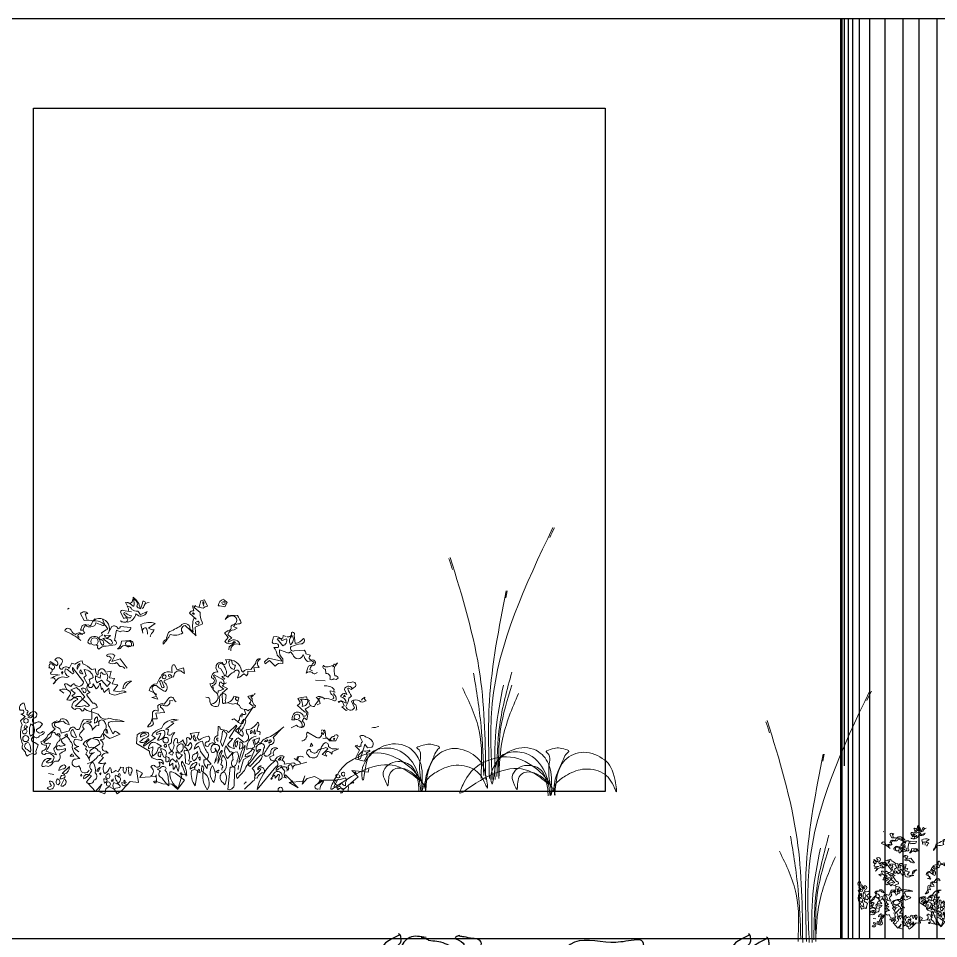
# Model space of a CAD drawing. Extents: x 152 to 700, y -120 to 84.
# Drawn here: x 177.495 to 178.441, y 70.734 to 71.679 of the extents above; entities that cross this region are included whole.
import ezdxf

# ---------------------------------------------------------------- set-up
doc = ezdxf.new("R2010")
doc.units = 0
doc.header["$LTSCALE"] = 0.03
doc.layers.get('0').update_dxf_attribs({"linetype": 'CONTINUOUS'})
doc.layers.add('MUEBLES', color=8, linetype='CONTINUOUS')
doc.layers.add('VEJETACION', color=94, linetype='CONTINUOUS', lineweight=15)

# ---------------------------------------------------------------- blocks, each defined once
blk = doc.blocks.new('A$C54562DA0')
at = {"layer": 'VEJETACION'}
for points, knots in [([(0.1755, 0.0001), (0.1731, 0.0232), (0.1672, 0.0518), (0.1369, 0.0854), (0.0943, 0.0868), (0.0655, 0.0714), (0.0647, 0.0125), (0.0545, 0.0537), (0.0951, 0.0992), (0.1532, 0.0925), (0.18, 0.0553), (0.1782, 0.0236), (0.1772, 0.0045), (0.177, 0.001)], [0, 0, 0, 0, 0.0366558, 0.0875452, 0.1207962, 0.1544105, 0.192278, 0.1943817, 0.2743041, 0.3190782, 0.3536804, 0.4002472, 0.4109487, 0.4109487, 0.4109487, 0.4109487]), ([(0.1786, 0.0107), (0.175, 0.0252), (0.1693, 0.0481), (0.1779, 0.0797), (0.1652, 0.0864), (0.1868, 0.0935), (0.1921, 0.0941), (0.2151, 0.0879), (0.2053, 0.0809), (0.2005, 0.068), (0.1893, 0.0458), (0.1821, 0.022), (0.1845, 0.0058), (0.1841, 0.001)], [0, 0, 0, 0, 0.0472165, 0.0740602, 0.0759007, 0.0848306, 0.1114253, 0.1223864, 0.1267173, 0.140458, 0.1655861, 0.2001398, 0.2145458, 0.2145458, 0.2145458, 0.2145458]), ([(0.1719, 0.0234), (0.1618, 0.0317), (0.1162, 0.0687), (0.0575, 0.045), (-0.0056, -0.0012), (0.0129, 0.0362), (0.0323, 0.0617), (0.0913, 0.0847), (0.1456, 0.0597), (0.1756, 0.0272), (0.1845, 0.0062), (0.1854, 0.001)], [0, 0, 0, 0, 0.0379024, 0.169579, 0.184265, 0.2055761, 0.2441998, 0.3065625, 0.3663082, 0.4155117, 0.431277, 0.431277, 0.431277, 0.431277])]:
    blk.add_open_spline(points, degree=3, knots=knots, dxfattribs=at)
for points in [[(0.1848, 0.0035), (0.2046, 0.0693), (0.2409, 0.0846), (0.2812, 0.0699), (0.3022, 0.0295), (0.3042, 0.0081), (0.3011, 0.0147), (0.2782, 0.0443), (0.2388, 0.0515), (0.2057, 0.0387), (0.1862, 0.0224), (0.1776, 0.0015)], [(0.1776, 0.0199), (0.1321, 0.0464), (0.1143, 0.0336), (0.1107, 0.0122), (0.1066, 0.0209), (0.102, 0.0377), (0.1122, 0.053), (0.1306, 0.0591), (0.1587, 0.0489), (0.1689, 0.026), (0.172, 0)]]:
    blk.add_spline(points, degree=3, dxfattribs=at)
blk = doc.blocks.new('A$C68F454BD')
at = {"layer": 'VEJETACION'}
for points in [[(0.1684, 0), (0.1684, 0.2939), (0.4045, 0.9796)], [(0.4103, 0.9781), (0.392, 0.9414)], [(0.143, 0), (0.1212, 0.4027), (0.005, 0.8635)], [(0, 0.8589), (0.0133, 0.8164)], [(0.1576, 0.0036), (0.1576, 0.3048), (0.2229, 0.7329)], [(0.2218, 0.7056), (0.2268, 0.7331)], [(0.1358, 0.0145), (0.1249, 0.2068), (0.0958, 0.4136)], [(0.1866, 0.0109), (0.1975, 0.2104), (0.2447, 0.4173)], [(0.1793, 0), (0.183, 0.1887), (0.212, 0.3665)], [(0.1939, 0.0109), (0.2011, 0.1959), (0.2447, 0.3665)], [(0.1249, 0.0036), (0.1176, 0.1887), (0.0523, 0.3556)], [(0.1939, 0.0036), (0.2084, 0.156), (0.2701, 0.3338)]]:
    blk.add_spline(points, degree=3, dxfattribs=at)
blk = doc.blocks.new('A$C01140E55')
at = {"layer": 'VEJETACION'}
for points in [[(0.4186, 0.7321), (0.4138, 0.7425), (0.4129, 0.7434, -0.240921), (0.4421, 0.7293), (0.4449, 0.7293, 0.236053), (0.4421, 0.7566, -0.5), (0.4571, 0.7293, 0.236053), (0.4694, 0.7208, 0.211075), (0.443, 0.7641, 0.162277), (0.4421, 0.7547), (0.4402, 0.7547, -0.383194), (0.4317, 0.7415, -0.056625), (0.4195, 0.7444), (0.4176, 0.7444)], [(0.6877, 0.6145), (0.6444, 0.654, 0.636124), (0.6359, 0.6258, -0.212875), (0.587, 0.6192, -0.040161), (0.5597, 0.5816, -0.538727), (0.571, 0.5985, -0.038391), (0.5795, 0.6277, 0.023422), (0.6275, 0.6531, -0.778931), (0.6632, 0.6418), (0.6764, 0.6296, -0.14267), (0.6783, 0.6823), (0.6877, 0.6785), (0.6613, 0.702, -0.349304), (0.6783, 0.7114), (0.6736, 0.7312), (0.715, 0.7218, -0.186783), (0.7319, 0.7293), (0.7197, 0.7538), (0.7056, 0.7509), (0.6999, 0.7274)], [(0.795, 0.7566, 0.315994), (0.7733, 0.7312, -0.114075), (0.7987, 0.7265), (0.8081, 0.7434), (0.7968, 0.7547)], [(0.4251, 0.7095, 0.143021), (0.4195, 0.7293, -0.358047), (0.4374, 0.7171, 0.172546), (0.46, 0.7105, -0.123093), (0.4694, 0.6964), (0.4967, 0.7086, -0.40274), (0.4628, 0.6917, 0.082748), (0.4524, 0.7001, -0.343094), (0.4195, 0.6672)], [(0.4901, 0.7387, 0.651581), (0.4797, 0.7491, -0.045349), (0.4713, 0.719), (0.4694, 0.7208)], [(0.4769, 0.7208), (0.4825, 0.7246, -0.365204), (0.5042, 0.7444)], [(0.6867, 0.6192, -0.04158), (0.6839, 0.6484, 0.012192), (0.7112, 0.6597, 0.248367), (0.7112, 0.6681, -0.13884), (0.7027, 0.7048), (0.6802, 0.7246), (0.6849, 0.7331)], [(0.7169, 0.7378), (0.7169, 0.7472, 0.535172), (0.714, 0.7415), (0.7169, 0.7293)], [(0.7912, 0.7453, -0.449051), (0.7997, 0.7453, -0.780762), (0.7921, 0.7368, -0.5), (0.7884, 0.7444)], [(0.2623, 0.6794), (0.2558, 0.7001, 0.123093), (0.2661, 0.7011, 0.499542), (0.2379, 0.7001), (0.2511, 0.6738, -0.074951), (0.2887, 0.6728, -0.294968), (0.3442, 0.6399, 0.096375), (0.3197, 0.6258), (0.3226, 0.6164, 0.398468), (0.3094, 0.6013, -0.659393), (0.3254, 0.5769, -0.217575), (0.3132, 0.5985, 0.649521), (0.2671, 0.5947, 0.661377), (0.2774, 0.5834)], [(0.2887, 0.6757), (0.2887, 0.6728), (0.2887, 0.6757), (0.2859, 0.6719, -0.162277), (0.3075, 0.6823, -0.516235), (0.3489, 0.6314), (0.3489, 0.6343)], [(0.3941, 0.6738, 0.566177), (0.4016, 0.6691, 0.534058), (0.4214, 0.6766, 0.630219), (0.4063, 0.6823), (0.3931, 0.7067, -0.679398), (0.4035, 0.7124), (0.4355, 0.7077)], [(0.411, 0.7058, 0.926025), (0.4091, 0.6973, 0.286789), (0.4317, 0.6841), (0.4355, 0.6917, -0.120178), (0.4138, 0.703)], [(0.6717, 0.702), (0.6802, 0.6973, 0.276978), (0.6764, 0.7039), (0.6717, 0.702)], [(0.8222, 0.5562, -0.61586), (0.858, 0.5797, 0.591492), (0.8194, 0.5929), (0.8119, 0.5891, -0.334061), (0.827, 0.6051), (0.811, 0.6201, -0.300079), (0.8354, 0.638), (0.8467, 0.6446), (0.8326, 0.6503, -0.24559), (0.8561, 0.6616), (0.8627, 0.6644, 0.064346), (0.8486, 0.6935), (0.8128, 0.6945), (0.8006, 0.6776, -0.216293), (0.8288, 0.6926, -0.89946), (0.8307, 0.6568, 0.265564), (0.8232, 0.6493, -0.5), (0.81, 0.6333, 0.034439), (0.7978, 0.6258), (0.8128, 0.6079), (0.7987, 0.5919, 0.461777), (0.8354, 0.5919), (0.8411, 0.5891), (0.8157, 0.5712), (0.8147, 0.5599)], [(0.2322, 0.6079, -1.044418), (0.2369, 0.6211, -0.323349), (0.2454, 0.6201), (0.2463, 0.623), (0.2539, 0.6249, -0.840088), (0.2736, 0.655, 0.4142), (0.2793, 0.6568, -0.154678), (0.2925, 0.6794), (0.2934, 0.6804)], [(0.3226, 0.6794), (0.331, 0.6597, -0.489075), (0.3245, 0.655), (0.2972, 0.6644, -0.380188), (0.283, 0.6512, -0.181808), (0.2623, 0.6512, 0.224854), (0.2567, 0.6578, 0.162277), (0.2445, 0.654), (0.2379, 0.6361), (0.2463, 0.6361)], [(0.299, 0.5787), (0.3047, 0.575, 0.54657), (0.3094, 0.5627, -0.272095), (0.3367, 0.574), (0.3724, 0.5787, 0.677032), (0.3696, 0.5966), (0.3771, 0.6361), (0.3922, 0.6296, -0.248367), (0.4148, 0.6314, 0.452606), (0.4336, 0.6465), (0.3922, 0.6503, -0.333328), (0.3837, 0.6418, 0.430618), (0.3593, 0.6512), (0.3442, 0.622)], [(0.4797, 0.6249), (0.4722, 0.6587, -0.198578), (0.5277, 0.6625), (0.5023, 0.6437, 0.173447), (0.5239, 0.638, -0.044205), (0.5108, 0.6183), (0.5089, 0.6136), (0.5108, 0.6117)], [(0.4788, 0.6343, -0.388977), (0.492, 0.6456, -0.162277), (0.4985, 0.6211)], [(0.6905, 0.6691, -0.442368), (0.6971, 0.67, -1.516525), (0.6849, 0.6663), (0.6877, 0.6681)], [(0.2388, 0.5957, 0.094757), (0.1758, 0.6333, -0.699951), (0.2012, 0.6361, 0.222214), (0.2181, 0.6192, -0.480621), (0.2435, 0.6201), (0.2445, 0.6211)], [(1.1403, 0.4781), (1.13, 0.4828, -0.157089), (1.1469, 0.511, 0.333328), (1.1215, 0.5138, -0.128128), (1.1045, 0.5411, -0.797302), (1.0641, 0.5411), (1.0547, 0.5515, -0.408356), (1.034, 0.5524), (1.0123, 0.5599, 0.259506), (1.0246, 0.5251), (1.0246, 0.5063, 0.302765), (0.9954, 0.4969), (0.9737, 0.5185), (0.9568, 0.5053), (0.953, 0.5129), (0.969, 0.527), (1.0217, 0.5157, 0.117401), (1.0029, 0.5392, 0.173203), (0.9897, 0.5684), (1.0067, 0.5684, 0.806671), (0.9926, 0.5834, -0.276978), (0.9841, 0.5891), (0.9888, 0.6107, -0.330963), (1.0227, 0.5957), (1.0396, 0.6032, -0.419418), (1.0246, 0.5759), (1.0029, 0.6023), (1.0246, 0.6051), (1.0264, 0.6154), (1.0377, 0.6117)], [(1.0424, 0.6107, 0.600372), (1.0584, 0.6277, -0.753342), (1.0697, 0.6164), (1.0735, 0.5844, 0.194229), (1.1055, 0.6042, -0.678314), (1.0961, 0.5834, 0.051498), (1.0575, 0.5722, 0.881622), (1.0688, 0.5562), (1.1074, 0.559, -0.201935), (1.1149, 0.5439), (1.1318, 0.5392), (1.1309, 0.5364, 0.881622), (1.1422, 0.5204, -1.244614), (1.1347, 0.4997, 0.436066), (1.1215, 0.4865), (1.1158, 0.4686, -0.359619), (1.1394, 0.4715, 0.522507), (1.1591, 0.4724)], [(1.0613, 0.6154, -0.434998), (1.0547, 0.5797, -0.383423), (1.0613, 0.6154)], [(0.3405, 0.6042, 0.021729), (0.3527, 0.6004, -0.356949), (0.3612, 0.5834, -0.482147), (0.348, 0.5863), (0.3245, 0.6042), (0.3376, 0.607), (0.3405, 0.6042)], [(0.412, 0.575, 0.453766), (0.395, 0.5675, -0.265564), (0.3809, 0.5637, 0.264557), (0.3969, 0.5929), (0.428, 0.5966, -0.415939), (0.444, 0.575), (0.4402, 0.575)], [(0.4167, 0.574, 0.366302), (0.4346, 0.575), (0.4374, 0.575), (0.4346, 0.5759, 1.810471), (0.4148, 0.5759, 0.099014), (0.427, 0.575), (0.4289, 0.575)], [(0.4195, 0.4884), (0.3913, 0.5242), (0.3593, 0.5148), (0.3706, 0.5383, 0.323273), (0.3386, 0.5392), (0.3423, 0.5336, -1.034378), (0.3508, 0.5166), (0.348, 0.5091, 0.280991), (0.3781, 0.5101), (0.3913, 0.495, -0.26123), (0.4101, 0.4875)], [(0.1268, 0.4828, 0.326447), (0.1146, 0.4903), (0.1165, 0.4931, -0.099014), (0.1155, 0.4988), (0.1165, 0.5025, -0.522827), (0.1306, 0.5006), (0.1334, 0.4997, -0.276978), (0.1363, 0.4893, -0.123093), (0.1268, 0.4818, -0.350769), (0.1231, 0.4724, 0.4142), (0.1221, 0.4658), (0.1494, 0.463)], [(0.173, 0.3915), (0.156, 0.4037, -0.294098), (0.1955, 0.3981, -0.441696), (0.1927, 0.3793), (0.1842, 0.3651, 0.332855), (0.2106, 0.3727, -0.375732), (0.2275, 0.3661, 0.339447), (0.2031, 0.3369, 0.128281), (0.2162, 0.3275, -0.578079), (0.2435, 0.3209, 0.276978), (0.2501, 0.3247), (0.2511, 0.3331, 0.124008), (0.2783, 0.319), (0.2812, 0.3294), (0.3019, 0.335, 0.463104), (0.2849, 0.3529, -0.025284), (0.2623, 0.384), (0.2623, 0.3877), (0.2755, 0.3952, -0.779266), (0.2755, 0.4291), (0.2708, 0.4451, 0.118973), (0.2868, 0.4526, 0.363647), (0.252, 0.4828), (0.2595, 0.4602), (0.2501, 0.4526), (0.2642, 0.4263, -0.5), (0.268, 0.4188, 0.970154), (0.2859, 0.4254), (0.2868, 0.4272), (0.299, 0.4075, 0.208466), (0.3113, 0.4282, -0.5), (0.315, 0.4282, 0.056854), (0.3197, 0.4056), (0.3235, 0.4103), (0.3292, 0.3934), (0.348, 0.4112), (0.3508, 0.3905, 0.333328), (0.3903, 0.3905), (0.4148, 0.3952, 0.334427), (0.3894, 0.3962), (0.3659, 0.4009), (0.3828, 0.4235), (0.3602, 0.4282), (0.3696, 0.4489), (0.3508, 0.4508), (0.3564, 0.4762), (0.3348, 0.4734, 1.125015), (0.3066, 0.4658), (0.3028, 0.4611, -0.162277), (0.2953, 0.4856), (0.2802, 0.4828, 0.14122), (0.2463, 0.5053), (0.2435, 0.5176, 0.106674), (0.2153, 0.5035), (0.204, 0.5082), (0.1927, 0.4875, 0.62291), (0.1673, 0.4846, -0.972748), (0.1607, 0.5016, 0.276978), (0.1664, 0.5204, 0.613373), (0.1372, 0.5195, -0.688248), (0.1447, 0.4978), (0.1193, 0.5138), (0.1174, 0.5091)], [(0.2256, 0.4865), (0.2247, 0.4846, -0.369919), (0.2351, 0.5063, -0.265564), (0.2313, 0.4959), (0.2256, 0.4865)], [(0.5239, 0.3924), (0.5051, 0.4018, -0.357925), (0.5343, 0.4282, -0.02861), (0.5578, 0.4668, -0.284912), (0.5936, 0.4715, -0.072906), (0.5936, 0.4978, -0.350769), (0.6039, 0.5016), (0.6143, 0.4818), (0.6388, 0.4903), (0.6425, 0.4677, -0.042465), (0.6275, 0.4781, 0.482147), (0.6011, 0.4583), (0.5964, 0.4536)], [(0.8062, 0.5213, -0.4021), (0.8646, 0.479, 0.236053), (0.8702, 0.4724, -0.350769), (0.9004, 0.4837), (0.9201, 0.5082, -0.513931), (0.938, 0.5251, 0.519897), (0.9333, 0.4912), (0.9116, 0.4903), (0.9154, 0.4752), (0.8891, 0.4762, -0.233566), (0.8834, 0.4592), (0.874, 0.4668, -0.081039), (0.8495, 0.4508), (0.8477, 0.4508), (0.8495, 0.4508, -0.147995), (0.8542, 0.4668, 0.442368), (0.8495, 0.4809, 0.265564), (0.8345, 0.4734, 0.169403), (0.811, 0.4536), (0.8015, 0.4602, 0.349014), (0.8034, 0.4818, 0.066803), (0.7884, 0.511, 0.501038), (0.7648, 0.4893), (0.7724, 0.4734, 0.492294), (0.747, 0.4508, -0.5), (0.7583, 0.4357, -0.4142), (0.7413, 0.4282, 0.138321), (0.7696, 0.3896, -0.529709), (0.7488, 0.3501)], [(0.8006, 0.5213), (0.8025, 0.5204, -1.00415), (0.7884, 0.5053, 1.247116), (0.7837, 0.4865), (0.7987, 0.4592), (0.7874, 0.4564), (0.7987, 0.4451)], [(0.8204, 0.5185, 0.54657), (0.8157, 0.5063, 0.310577), (0.8354, 0.4828), (0.8401, 0.4997, -0.131805), (0.8288, 0.5044), (0.8251, 0.5185)], [(1.225, 0.5053), (1.2194, 0.4941, -0.4142), (1.2259, 0.4922, 0.112411), (1.2278, 0.4592, -0.302765), (1.2363, 0.4555, -0.099014), (1.241, 0.4498, -0.357651), (1.2222, 0.447, -0.463791), (1.2081, 0.4461, 0.593826), (1.193, 0.4677), (1.1911, 0.4846, -0.62767), (1.1827, 0.5006, 0.457672), (1.1939, 0.4941, 0.184982), (1.2203, 0.5006), (1.2353, 0.5072), (1.2382, 0.5091), (1.2288, 0.4969)], [(0.1824, 0.4065), (0.1748, 0.4244, -0.563461), (0.1899, 0.4235), (0.2002, 0.4178, -0.132751), (0.2125, 0.4291, 0.770752), (0.2492, 0.4348), (0.2059, 0.4912, 0.176163), (0.2097, 0.4752, -0.659393), (0.2078, 0.4668, -0.051254), (0.1918, 0.4781, 0.123093), (0.1795, 0.4865, 0.535172), (0.1937, 0.4564, -0.225418), (0.1692, 0.4545, 0.260452), (0.1438, 0.4414), (0.1306, 0.4282, 1.152542), (0.1221, 0.4498)], [(0.1673, 0.4705, 0.618027), (0.1664, 0.4752, 0.162277), (0.1635, 0.4715), (0.1673, 0.4658)], [(0.2454, 0.4677, -1), (0.2388, 0.4818), (0.2463, 0.4658)], [(0.315, 0.4639, -0.480621), (0.3197, 0.4724, 0.516449), (0.3405, 0.4677, -0.249695), (0.3395, 0.4414, -0.105927), (0.3536, 0.4329), (0.3414, 0.4169), (0.3188, 0.4423, -0.054871), (0.3019, 0.431, -0.192581), (0.2962, 0.4583), (0.3141, 0.4498), (0.315, 0.4611)], [(0.1551, 0.4621, 0.093063), (0.1278, 0.4526)], [(0.4355, 0.4367), (0.4364, 0.4367, 0.20787), (0.411, 0.4122), (0.4026, 0.4075, -0.455139), (0.4346, 0.4376), (0.4355, 0.4367)], [(0.5861, 0.4545, -0.618027), (0.5804, 0.4621, -0.649872), (0.5926, 0.4536), (0.5926, 0.4517, 0.048447), (0.5635, 0.4395, 0.291199), (0.5635, 0.4329, -0.493149), (0.5682, 0.3971, -0.073044), (0.5381, 0.4159, 0.819794), (0.5164, 0.4075, 0.07692), (0.5324, 0.3821, 0.333328), (0.5324, 0.3877), (0.5287, 0.3896)], [(0.5465, 0.4385, -0.302765), (0.5531, 0.4404), (0.5625, 0.4159, -0.816528), (0.5522, 0.4169), (0.5446, 0.4376)], [(0.5635, 0.4639, 0.326447), (0.5559, 0.4517, 1.475342), (0.5654, 0.4621)], [(0.8053, 0.4319, -0.243835), (0.7959, 0.4282, -0.263626), (0.7893, 0.4197), (0.8091, 0.4094), (0.7884, 0.3915, -0.535172), (0.7855, 0.3868, 0.371796), (0.779, 0.3651, -0.090164), (0.7733, 0.3407, -0.594772), (0.7404, 0.3661, 0.312363), (0.7347, 0.3745), (0.7253, 0.3755)], [(0.7696, 0.3896, 0.333328), (0.7733, 0.3943, -0.5), (0.7771, 0.4009), (0.795, 0.4065), (0.7771, 0.4207, -0.099014), (0.7799, 0.4338), (0.7865, 0.4338, 0.663971), (0.7968, 0.4301, 0.376755), (0.7808, 0.4498), (0.7573, 0.4621, 0.5), (0.7573, 0.4545, -0.682281), (0.7507, 0.4207), (0.7545, 0.4094)], [(1.3445, 0.3595, -0.369919), (1.3238, 0.3614, 0.264481), (1.2918, 0.3604), (1.304, 0.3341, -0.666656), (1.2702, 0.3397, 0.123093), (1.2815, 0.3717), (1.2918, 0.3793, -0.027252), (1.2777, 0.4075, -0.720749), (1.2815, 0.4103), (1.2909, 0.4056, 0.03653), (1.3078, 0.4178, 0.769547), (1.2899, 0.4329), (1.2749, 0.431)], [(0.2445, 0.368, -0.033035), (0.2727, 0.3435, -0.399994), (0.2539, 0.3435, -0.122452), (0.2172, 0.3407, 0.012192), (0.2539, 0.3764, 0.056335), (0.2407, 0.3924, 0.100357), (0.2219, 0.4131), (0.2002, 0.4037), (0.2172, 0.3915), (0.204, 0.3802, 0.349121), (0.2228, 0.3783), (0.2388, 0.3783), (0.2445, 0.368)], [(0.2445, 0.4028), (0.2407, 0.4094, -0.309357), (0.2529, 0.4094, -0.468369), (0.2586, 0.3971, -0.763794), (0.2482, 0.3971), (0.2463, 0.4)], [(1.1855, 0.4197, -0.247742), (1.225, 0.4056, 0.207977), (1.225, 0.3962), (1.2288, 0.3952)], [(1.2203, 0.3981), (1.209, 0.4, 0.37204), (1.2194, 0.384), (1.2241, 0.3727), (1.2194, 0.3698)], [(1.2993, 0.4112), (1.2937, 0.4103, 0.686798), (1.2645, 0.4056), (1.2739, 0.3858, 0.648468), (1.2504, 0.3764, -0.37442), (1.272, 0.3529), (1.2513, 0.3623, -0.236053), (1.2504, 0.3585), (1.2457, 0.3595), (1.2457, 0.3557), (1.241, 0.3557, -0.4142), (1.2429, 0.3595)], [(0.6096, 0.3576, -0.140045), (0.5992, 0.3717, 0.57489), (0.5776, 0.3661), (0.5635, 0.3491, 0.29335), (0.539, 0.3435), (0.5399, 0.3209), (0.5296, 0.3247, 0.477875), (0.5174, 0.3087, -0.21463), (0.5145, 0.2889, -0.178345), (0.4995, 0.2635), (0.4976, 0.2597, 0.217789), (0.5221, 0.272), (0.5164, 0.2917), (0.5362, 0.2908), (0.5305, 0.3134), (0.5644, 0.3162, 0.213028), (0.5484, 0.3369, -0.817993), (0.5606, 0.3435, 0.658905), (0.5851, 0.3623), (0.5964, 0.3614)], [(0.8448, 0.3774), (0.8345, 0.3802, -0.35936), (0.7959, 0.352, -0.872879), (0.7903, 0.3557), (0.7893, 0.3877, -0.762802), (0.8034, 0.3764, -0.205246), (0.8006, 0.3633), (0.8034, 0.3529)], [(0.8505, 0.2823, 0.4142), (0.8561, 0.2946, -0.085083), (0.8655, 0.3115, 0.409286), (0.8815, 0.3106), (0.874, 0.3275, -0.286789), (0.89, 0.3228, -0.035156), (0.9088, 0.335), (0.9098, 0.3407), (0.8938, 0.352, 0.308105), (0.9013, 0.3633), (0.8881, 0.3783, -0.220123), (0.9041, 0.3802), (0.906, 0.3783), (0.9107, 0.383, 0.907883), (0.9051, 0.3708, 0.222046), (0.9182, 0.3416, -0.523941), (0.9088, 0.335), (0.8768, 0.2889, -0.099014), (0.8815, 0.2833, -0.106323), (0.8646, 0.2475, -0.326889), (0.8684, 0.223), (0.8674, 0.2221), (0.8411, 0.2447), (0.8618, 0.2644, -0.165176), (0.8731, 0.2899, -0.200851), (0.8674, 0.2729, -0.173203), (0.8486, 0.2804), (0.8354, 0.2917, 0.236053), (0.8298, 0.288), (0.826, 0.2899)], [(0.8514, 0.3614, -0.178345), (0.8411, 0.367, -0.817993), (0.8533, 0.3736), (0.8505, 0.3651)], [(1.0716, 0.288), (1.0594, 0.287, -0.159866), (1.0716, 0.3153, -0.443787), (1.1045, 0.3021, 1.153), (1.1093, 0.319), (1.081, 0.3444, 0.251633), (1.0923, 0.3557), (1.0829, 0.3708, -0.035156), (1.114, 0.3774), (1.1168, 0.3774, 0.326782), (1.1281, 0.3633, 0.618027), (1.1478, 0.3397, -0.102722), (1.1629, 0.3604, 0.333328), (1.1544, 0.3745, -0.346832), (1.1845, 0.3717, -0.064789), (1.2231, 0.3633, 0.5), (1.2325, 0.3651, 0.287735), (1.2231, 0.3877), (1.2241, 0.3924)], [(1.1215, 0.3651, -0.489075), (1.0998, 0.3397, 0.257034), (1.0942, 0.368, -0.076462), (1.1158, 0.3661), (1.1196, 0.3651)], [(1.177, 0.3755, 0.092926), (1.1657, 0.3698), (1.1704, 0.351), (1.1591, 0.3454)], [(1.3031, 0.3642, 0.656815), (1.3097, 0.3463, -0.053406), (1.3125, 0.3266), (1.3078, 0.3247)], [(1.3313, 0.3642, -0.132751), (1.3436, 0.3755, -0.5), (1.3436, 0.3717), (1.3417, 0.3708), (1.3492, 0.3604)], [(0.0073, 0.3096, 0.475967), (0.0167, 0.3218, 0.663971), (0.0102, 0.3247), (0.0026, 0.3247, -0.578598), (0.0177, 0.3529), (0.0243, 0.3266, -0.062256), (0.0337, 0.3209, 0.15036), (0.029, 0.3077), (0.0356, 0.3049, -0.28447), (0.0563, 0.32, -0.892212), (0.0553, 0.2936, 0.789642), (0.061, 0.2748, -0.497391), (0.0892, 0.2701, -0.176483), (0.0657, 0.2503, 0.748825), (0.0901, 0.2419), (0.0977, 0.24, -0.225281), (0.0779, 0.2259, -0.647598), (0.0563, 0.223, 0.955292), (0.06, 0.1995), (0.0723, 0.1901), (0.0638, 0.1638, -1), (0.0525, 0.1562, 0.125122), (0.029, 0.1468, -0.137939), (0.0233, 0.1619, -0.062256), (0.0102, 0.1769, -0.18132), (0.013, 0.192, -0.210037), (0.0102, 0.2682), (0.0036, 0.2833), (0.0214, 0.3002), (0.0055, 0.3106)], [(0.811, 0.3538), (0.8307, 0.3482, -0.510468), (0.8599, 0.3341), (0.8702, 0.3294)], [(1.0575, 0.256), (1.0782, 0.2663, 0.25), (1.1027, 0.2588, 0.663467), (1.1008, 0.2814, -0.148178), (1.1083, 0.2955), (1.1187, 0.288, 0.057068), (1.1224, 0.3162, -0.099014), (1.1121, 0.3284), (1.129, 0.3397)], [(0.0525, 0.3077, -0.637756), (0.0327, 0.2983), (0.0497, 0.3068)], [(0.3282, 0.2334, 0.068298), (0.3517, 0.2146), (0.3913, 0.2315, 0.035156), (0.3724, 0.2437), (0.363, 0.2334), (0.3508, 0.2607, -0.984375), (0.3612, 0.2795), (0.4073, 0.2804, 0.108856), (0.3724, 0.288), (0.348, 0.2936, -0.448303), (0.3066, 0.3096), (0.2812, 0.3181), (0.2821, 0.2899), (0.2492, 0.288, 0.080551), (0.2341, 0.2522, -0.524551), (0.2153, 0.2569, 0.59317), (0.1937, 0.2447), (0.1626, 0.2362, 0.390503), (0.141, 0.2607, -0.868866), (0.1466, 0.2776), (0.1711, 0.2823, 0.173203), (0.1927, 0.2682, 0.499069), (0.1598, 0.2899, -0.72995), (0.1457, 0.2833, 0.115616), (0.1268, 0.2729, 0.276978), (0.1391, 0.2522, 0.033035), (0.1108, 0.2277, -0.228363), (0.0826, 0.2023, 0.456192), (0.1043, 0.1901, -0.433426), (0.0892, 0.1666, 1.078903), (0.1024, 0.1562, -0.36409), (0.1344, 0.1421, -0.580322), (0.1033, 0.1224), (0.1231, 0.1365), (0.108, 0.1374, 0.321106), (0.0873, 0.1082, 0.566177), (0.0939, 0.1064, -0.211075), (0.1118, 0.1064, 0.243835), (0.1306, 0.1224, -0.145935), (0.1504, 0.1271, 0.321701), (0.156, 0.1553, -0.013153), (0.1758, 0.1675, 0.333328), (0.1786, 0.176, -0.053406), (0.1475, 0.1703, -1.029831), (0.1588, 0.1854, 0.141342), (0.1777, 0.1901, -0.23027), (0.1617, 0.2108), (0.1871, 0.2249), (0.1852, 0.2325), (0.1767, 0.2268, -0.215332), (0.1974, 0.2042, -0.302765), (0.2049, 0.1816, 0.214661), (0.2351, 0.1374, -0.032745), (0.2144, 0.1346, 1.185196), (0.2313, 0.1082, -0.115112), (0.2379, 0.0951, 0.379791), (0.2511, 0.081, 0.362045), (0.2708, 0.0913)], [(0.2304, 0.1628), (0.2125, 0.1769), (0.2304, 0.1835, -0.43013), (0.2115, 0.2042, -0.263626), (0.2181, 0.2127), (0.2416, 0.207, 0.489075), (0.2379, 0.2212, -0.178345), (0.2332, 0.2287, -0.14975), (0.252, 0.2513, -0.856918), (0.2633, 0.2748, -0.338852), (0.284, 0.2503), (0.283, 0.2475, -0.055374), (0.2981, 0.2644), (0.3085, 0.2654, 0.195877), (0.3075, 0.2795, -0.724503), (0.332, 0.2767, -0.43483), (0.3301, 0.2466, 0.345184), (0.3301, 0.2193, -0.544022), (0.3179, 0.2108), (0.315, 0.2089, -0.362045), (0.3245, 0.1854, 0.396576), (0.3254, 0.1685, 0.236053), (0.3376, 0.1656), (0.3452, 0.1581, 0.401123), (0.3188, 0.1449), (0.3263, 0.1412), (0.3075, 0.1186, 0.137604), (0.3357, 0.1205, 0.396027), (0.332, 0.0781, 0.180374), (0.3508, 0.1007, -0.463791), (0.3574, 0.0932), (0.3583, 0.081, 0.051575), (0.3743, 0.0904), (0.3837, 0.0857, -0.023788), (0.395, 0.1035), (0.4044, 0.1017, 0.368179), (0.411, 0.0791, 0.264557), (0.4148, 0.0998), (0.4195, 0.1017)], [(0.2925, 0.2833, -0.350769), (0.3009, 0.2993, -0.561172), (0.2915, 0.2739), (0.2915, 0.2804)], [(0.6124, 0.2861), (0.6115, 0.288, 0.262833), (0.5606, 0.2692), (0.5531, 0.2541, 0.194489), (0.5145, 0.2268), (0.5287, 0.2174), (0.4844, 0.1845, -0.535172), (0.4835, 0.191), (0.5042, 0.2099), (0.4995, 0.2146, -0.445358), (0.4675, 0.2014, -0.112671), (0.4985, 0.2212, 0.498764), (0.4995, 0.2381, 0.269211), (0.4581, 0.2287), (0.4553, 0.1958), (0.5061, 0.1656, 0.212448), (0.5164, 0.1402), (0.5371, 0.1318, -0.669449), (0.5597, 0.1139, 0.362045), (0.5418, 0.1224, -1.319412), (0.5258, 0.1092, 0.480621), (0.5108, 0.1035, -0.538818), (0.5136, 0.0706), (0.5108, 0.0706)], [(1.098, 0.2569, 0.559616), (1.0754, 0.2889, -0.630219), (1.0735, 0.3068, -0.808411), (1.0895, 0.2936), (1.0848, 0.2908)], [(0.0233, 0.2663), (0.0214, 0.2663), (0.0177, 0.2569, -0.38205), (0.0243, 0.2494, -0.618027), (0.028, 0.2409, -1.341293), (0.013, 0.2456, 0.132751), (0.0309, 0.2607), (0.0262, 0.2644)], [(0.0431, 0.272, -0.432632), (0.0553, 0.2334), (0.0422, 0.224, -0.173904), (0.0422, 0.2673), (0.0431, 0.2692)], [(0.2595, 0.2823), (0.2765, 0.2757, 0.5), (0.2765, 0.2833), (0.2652, 0.2823)], [(0.3395, 0.2494, 0.292984), (0.3376, 0.2372), (0.3433, 0.2353), (0.3395, 0.2513)], [(0.7601, 0.1769, -0.931778), (0.7479, 0.1619, -0.45929), (0.763, 0.1976, -0.660172), (0.7724, 0.2259), (0.7733, 0.2616, -0.442368), (0.7808, 0.256, 0.4142), (0.7846, 0.2494), (0.8072, 0.2456, 0.219635), (0.8138, 0.2381), (0.8429, 0.2663, -0.333328), (0.8458, 0.2635), (0.8157, 0.2165), (0.8307, 0.2146), (0.81, 0.191, 0.188675), (0.8335, 0.176), (0.8354, 0.1769), (0.8364, 0.176, -0.420059), (0.8514, 0.2174), (0.8731, 0.2005, 0.685608), (0.8853, 0.2343), (0.8825, 0.2485, 0.263565), (0.9267, 0.2786, -0.49028), (0.9286, 0.2626), (0.9239, 0.2428, -0.205246), (0.9361, 0.24), (0.9352, 0.2296)], [(0.8524, 0.2372, 0.659393), (0.8561, 0.2541, 0.139038), (0.8514, 0.239), (0.8524, 0.2372)], [(1.0283, 0.2597, -0.032425), (0.9766, 0.2221, 0.210526), (0.9352, 0.1929, 0.557053), (0.9248, 0.1628, -0.431534), (0.9389, 0.1722, 0.015289), (0.89, 0.112, 0.162277), (0.8975, 0.1064, -0.030579), (0.9399, 0.1515, -0.355026), (0.9446, 0.1449, -0.161758), (0.9248, 0.1177), (0.906, 0.0979, -0.32045), (0.9154, 0.0725, -0.099014), (0.9145, 0.0621, -0.46698), (0.9098, 0.0499), (0.8759, 0.0179)], [(1.018, 0.2513), (0.9879, 0.2183, -0.63649), (0.9756, 0.191, 0.04776), (0.9512, 0.1534, 0.639832), (0.9719, 0.1515), (0.9785, 0.1562, -0.689148), (1.0057, 0.176, 0.369919), (0.9888, 0.1628, 0.225418), (0.9897, 0.1506), (0.9747, 0.1431, 0.638885), (0.9935, 0.1299, -0.813461), (0.9973, 0.1045), (0.9248, 0.017, -0.173706), (0.9935, 0.1271, -0.490295), (1.0302, 0.1449), (1.0217, 0.1299, -0.489075), (1.0302, 0.1148), (1.0679, 0.1205), (1.0726, 0.1158)], [(1.3981, 0.2616, -0.081085), (1.3718, 0.2569)], [(0.1504, 0.2268), (0.1504, 0.2249), (0.1522, 0.224, -0.051575), (0.1466, 0.2325, -0.580322), (0.1579, 0.2259, 0.442368), (0.157, 0.2193, -0.445358), (0.1475, 0.2005, -0.177689), (0.1334, 0.176, 0.15036), (0.1381, 0.1628), (0.1438, 0.1515), (0.1033, 0.1656, 0.019806), (0.1212, 0.1948, 0.195877), (0.1071, 0.1958, -0.32045), (0.0948, 0.2005), (0.1221, 0.223, -0.171616), (0.1287, 0.239, -0.427887), (0.14, 0.2315), (0.1466, 0.2277)], [(0.2097, 0.2485), (0.2078, 0.2503, 0.940445), (0.2219, 0.2202), (0.2106, 0.2456)], [(0.2633, 0.1167, 0.179703), (0.3066, 0.1478, 1.048752), (0.3056, 0.1666, 0.319077), (0.2821, 0.1807), (0.2708, 0.1788), (0.2605, 0.1976, -0.261322), (0.3038, 0.2193, 0.45993), (0.3188, 0.2259), (0.3235, 0.2343)], [(0.2849, 0.2155, 0.15036), (0.2943, 0.2127, -0.384125), (0.3122, 0.1939), (0.2755, 0.1685), (0.2718, 0.1572, 0.045349), (0.2868, 0.1581), (0.2915, 0.16)], [(0.4938, 0.2296, 0.541687), (0.4872, 0.2353, 0.576218), (0.4713, 0.2202), (0.491, 0.2287)], [(0.5569, 0.2466, 0.162277), (0.539, 0.24, 0.463791), (0.5324, 0.2325), (0.5334, 0.2306), (0.5503, 0.2353, -0.058853), (0.5371, 0.2089, 0.588898), (0.5635, 0.2456), (0.5597, 0.2466)], [(0.6651, 0.1252), (0.6595, 0.1139), (0.6463, 0.1186), (0.6444, 0.1534, -0.355026), (0.6425, 0.1694, 0.788391), (0.666, 0.1995), (0.6547, 0.1863, -0.312881), (0.6369, 0.2099, -0.116058), (0.618, 0.1967, -0.265564), (0.6143, 0.2005, 0.226822), (0.6133, 0.2136, 0.49527), (0.6049, 0.2108, 0.295303), (0.6011, 0.1929, -0.346893), (0.5804, 0.1581), (0.5936, 0.1496), (0.5992, 0.16, -0.244461), (0.5804, 0.191, 0.215332), (0.5917, 0.2014, -0.236053), (0.6049, 0.2381), (0.5936, 0.2353, -0.59729), (0.5766, 0.2306), (0.5804, 0.2494), (0.5766, 0.2503)], [(0.7705, 0.1572, -0.149368), (0.779, 0.1751, 0.589905), (0.7583, 0.191), (0.7564, 0.1967, 0.490158), (0.7357, 0.1845, -1.060547), (0.7281, 0.2014, 0.776093), (0.7347, 0.224, 0.142365), (0.6999, 0.208), (0.6914, 0.2193), (0.699, 0.24), (0.6642, 0.2343, -0.50354), (0.6632, 0.2099, 0.628937), (0.65, 0.2165, -0.265564), (0.6425, 0.1826, -0.169571), (0.6623, 0.1506, -0.119873), (0.6576, 0.128), (0.6707, 0.1252)], [(0.6877, 0.207), (0.6877, 0.2052, -0.602081), (0.6802, 0.2287), (0.6877, 0.207)], [(0.7724, 0.2118), (0.7714, 0.2174, 0.663971), (0.7677, 0.208), (0.7714, 0.208), (0.7714, 0.2033)], [(0.7903, 0.1835), (0.7818, 0.2014, 0.065445), (0.7903, 0.2428, -0.659393), (0.7997, 0.24, -0.236053), (0.8072, 0.2287), (0.7903, 0.1835)], [(0.9013, 0.1496), (0.8721, 0.1336), (0.8571, 0.0828, 0.621735), (0.8477, 0.0593), (0.8759, 0.0904, -0.145264), (0.89, 0.1148, -0.318115), (0.8985, 0.1318), (0.9145, 0.1694, 0.4142), (0.8853, 0.1722, -0.3983), (0.9211, 0.224)], [(0.9163, 0.2118, 0.240036), (0.9192, 0.192, 0.2379), (0.9342, 0.2174), (0.9079, 0.2089), (0.9154, 0.1826), (0.9051, 0.1769, -0.236053), (0.906, 0.1722, -0.178345), (0.8796, 0.1525), (0.8778, 0.144, -0.026764), (0.8975, 0.1478), (0.8956, 0.1487)], [(0.8994, 0.2325), (0.8994, 0.2381), (0.9032, 0.2362, 0.302765), (0.9051, 0.2437, 0.265564), (0.9013, 0.2475), (0.8994, 0.2409)], [(0.9145, 0.2475, 0.195877), (0.9135, 0.2334, 0.4142), (0.9182, 0.2334), (0.9145, 0.2494)], [(1.0989, 0.2052, 0.444092), (1.1177, 0.2315, -0.197815), (1.1205, 0.239), (1.1554, 0.2183, 0.607483), (1.1761, 0.2343), (1.177, 0.239), (1.1817, 0.2306, 0.589737), (1.1817, 0.2466, -0.60791), (1.1902, 0.2437), (1.1921, 0.2193, -0.177399), (1.2062, 0.2061), (1.2316, 0.2052), (1.241, 0.224, 0.765594), (1.225, 0.223, 0.420074), (1.2099, 0.2089), (1.2128, 0.207), (1.2043, 0.2136)], [(1.1779, 0.2503, -0.173203), (1.1751, 0.2437)], [(1.2269, 0.2155, 1), (1.2231, 0.2118), (1.225, 0.2099), (1.2269, 0.2155)], [(1.3445, 0.192), (1.3276, 0.1374), (1.321, 0.1346), (1.3182, 0.1487), (1.336, 0.1666, 0.182709), (1.3605, 0.1694, 0.162277), (1.3643, 0.1666), (1.3492, 0.1572, -0.442368), (1.3511, 0.144), (1.3417, 0.1261), (1.3069, 0.1355), (1.3238, 0.1694), (1.3059, 0.1863), (1.3144, 0.1892, 0.608597), (1.3266, 0.1845), (1.3295, 0.1854, -0.302765), (1.3351, 0.2023), (1.3247, 0.223, -0.435272), (1.3464, 0.2212, -0.199997), (1.3737, 0.2033, -0.39035), (1.3709, 0.1816), (1.3539, 0.1788), (1.3445, 0.1929), (1.3445, 0.192)], [(0.0365, 0.1986, 0.975662), (0.0299, 0.1722), (0.0431, 0.1619, 0.17128), (0.0374, 0.1958)], [(0.2774, 0.2146, 0.203552), (0.2473, 0.1929), (0.2605, 0.1826), (0.2567, 0.1741), (0.2652, 0.1675), (0.2576, 0.1534, -0.169113), (0.2727, 0.1289)], [(0.5305, 0.1986, 0.456619), (0.5051, 0.1873, 0.205246), (0.5023, 0.1741), (0.5192, 0.1826, -0.146759), (0.5164, 0.1638), (0.5183, 0.1468, 0.245285), (0.5399, 0.1769), (0.5531, 0.1854), (0.5334, 0.1967)], [(0.5635, 0.1901, -0.5), (0.571, 0.1901, -0.582718), (0.5691, 0.1807), (0.5672, 0.1807), (0.5616, 0.1892)], [(0.6265, 0.1939, -0.630219), (0.6369, 0.1845, -0.40654), (0.6218, 0.16, -0.689621), (0.6265, 0.1939)], [(0.731, 0.1336), (0.746, 0.1148, -0.204086), (0.7319, 0.1139), (0.731, 0.0988, -0.226822), (0.7169, 0.128), (0.7169, 0.1318, 0.749039), (0.7291, 0.1628, -0.077942), (0.7121, 0.2042, 0.34404), (0.6802, 0.1732), (0.6971, 0.1845, -0.080353), (0.7046, 0.1638), (0.7253, 0.1374)], [(0.8307, 0.16), (0.8467, 0.1628, -0.352936), (0.8467, 0.1308, -0.5103), (0.8204, 0.1035), (0.811, 0.016, 0.554825), (0.8354, 0.0424), (0.8382, 0.1017, -0.628204), (0.8317, 0.1327, -0.044617), (0.8288, 0.1534, 0.4142), (0.8307, 0.16, 0.205246), (0.8185, 0.1628), (0.8025, 0.1863, 0.298126), (0.81, 0.1365), (0.8307, 0.16)], [(0.8439, 0.1807, -0.592255), (0.8495, 0.2052, -0.099731), (0.8448, 0.1835), (0.8439, 0.1807)], [(0.8552, 0.1186, -0.174072), (0.8787, 0.1882, -0.088486), (0.858, 0.1242)], [(0.858, 0.1958, -0.4142), (0.8608, 0.2023, -0.738571), (0.8561, 0.1732), (0.8571, 0.1929)], [(0.9295, 0.2023, -0.062256), (0.9352, 0.1929, -0.882339), (0.9512, 0.1769), (0.9455, 0.1515)], [(0.9625, 0.2099), (0.9653, 0.2099, -0.707504), (0.954, 0.2033), (0.9596, 0.208)], [(0.9709, 0.2042, -0.380188), (0.9775, 0.2099), (0.9803, 0.2033), (0.9709, 0.1967), (0.9709, 0.2014)], [(1.2419, 0.1741), (1.2175, 0.1628, -0.162277), (1.2156, 0.1534, 0.291199), (1.1977, 0.1647, 0.630219), (1.1958, 0.1468), (1.1779, 0.1525), (1.1996, 0.1741, 0.4142), (1.1892, 0.1788, -0.124695), (1.1732, 0.1751, -0.156006), (1.1892, 0.1986, -0.597885), (1.2024, 0.1835, 0.261948), (1.2335, 0.1751), (1.2401, 0.1732), (1.241, 0.1751), (1.2419, 0.1741)], [(0.2068, 0.1543, 0.25296), (0.1974, 0.1468), (0.2115, 0.1468), (0.2087, 0.1515)], [(0.2859, 0.1591), (0.2868, 0.1581, 0.247803), (0.2708, 0.1346)], [(0.5503, 0.1572, 0.741867), (0.5418, 0.16, 0.6409), (0.5494, 0.1431), (0.5503, 0.1543)], [(0.5691, 0.1384), (0.5691, 0.1252, 1.877945), (0.5672, 0.1412, -0.4142), (0.5578, 0.1506), (0.5494, 0.1741, -0.674286), (0.5691, 0.1478), (0.5691, 0.1449)], [(0.6096, 0.1619), (0.635, 0.1515), (0.6199, 0.1346, -0.284134), (0.6096, 0.1619), (0.6086, 0.1628), (0.6096, 0.1619)], [(0.6933, 0.1647, -0.297256), (0.6802, 0.128, -0.782791), (0.6877, 0.1562), (0.6914, 0.1619)], [(0.7648, 0.1713, -0.272202), (0.7658, 0.1402, -0.236053), (0.7611, 0.1252), (0.7592, 0.1186)], [(0.7724, 0.1177, -0.079437), (0.778, 0.1562), (0.7865, 0.1685, -0.618027), (0.7884, 0.1647), (0.7724, 0.1177)], [(0.7884, 0.0913, -0.35614), (0.7912, 0.1035, 0.302765), (0.7855, 0.1129), (0.7837, 0.1139), (0.7884, 0.1308, -0.618027), (0.7855, 0.1327), (0.7912, 0.1496, -0.499023), (0.7855, 0.0781, 0.420273), (0.7912, 0.0433), (0.7987, 0.0348, 0.254562), (0.7997, 0.0828), (0.7959, 0.0838)], [(1.1055, 0.1421, 0.278625), (1.082, 0.1431, 0.07106), (1.0791, 0.1355), (1.0829, 0.1327), (1.082, 0.1318), (1.081, 0.1318), (1.0876, 0.144)], [(1.1375, 0.1619, -0.319077), (1.1309, 0.1722, 0.777725), (1.1234, 0.1496, 0.455246), (1.1582, 0.1449), (1.1714, 0.1713), (1.1695, 0.1732, 0.25296), (1.1601, 0.1656, -0.489075), (1.1375, 0.1619)], [(0.1682, 0.0969, 0.403595), (0.1805, 0.1064, 0.566177), (0.1654, 0.1092, 0.2939), (0.1532, 0.0904), (0.1654, 0.0951)], [(0.2708, 0.0734), (0.2802, 0.0697), (0.2605, 0.0461, 0.693726), (0.2887, 0.0527, 0.640244), (0.2943, 0.0819, 0.209961), (0.2878, 0.1205, 0.4142), (0.2765, 0.1148, 0.502121), (0.2821, 0.0932, -0.199463), (0.2501, 0.0574, -0.690872), (0.2708, 0.0734)], [(0.6124, 0.1327), (0.6115, 0.1271), (0.6143, 0.1289, -0.242218), (0.6171, 0.0866), (0.6086, 0.112, -0.092926), (0.6011, 0.0951), (0.5983, 0.096), (0.5964, 0.1195), (0.5842, 0.1082, -0.309006), (0.5955, 0.1355), (0.6096, 0.1224), (0.6105, 0.1242)], [(0.6322, 0.1261, 0.305054), (0.635, 0.1054), (0.6491, 0.0678, 0.208984), (0.6322, 0.1261)], [(0.682, 0.1054), (0.6802, 0.1045), (0.682, 0.1045), (0.682, 0.0988, 0.099014), (0.6764, 0.1035), (0.6642, 0.0951, -0.428558), (0.6905, 0.1214, -0.211655), (0.682, 0.1054)], [(0.7018, 0.1289), (0.6971, 0.1402), (0.7027, 0.1431, -0.195877), (0.7018, 0.1289)], [(0.715, 0.0838, -0.523941), (0.7084, 0.0932), (0.7093, 0.1082, -0.5), (0.7169, 0.1007, 0.072708), (0.715, 0.0499, 0.077194), (0.731, 0.0151, 0.423996), (0.715, 0.0838)], [(0.7573, 0.0433, -0.356445), (0.7507, 0.1092, -0.241074), (0.7583, 0.048)], [(0.9408, 0.1092, 0.4142), (0.9276, 0.0932, -0.198578), (0.9455, 0.1017, -0.4142), (0.953, 0.0847), (0.953, 0.0828, 0.297668), (0.9248, 0.0612), (0.9154, 0.0621)], [(1.0133, 0.0998, 0.291199), (1.0208, 0.1082, 0.528915), (0.9992, 0.0904, 0.039932), (1.0104, 0.0979)], [(1.0189, 0.1393), (1.017, 0.1421), (1.0067, 0.1318, 0.630219), (1.017, 0.1365)], [(1.0613, 0.1035, 0.45993), (1.0537, 0.1139, 0.578781), (1.0481, 0.0979), (1.0443, 0.0922)], [(1.0631, 0.0951, -0.447098), (1.081, 0.1129), (1.1187, 0.1233)], [(1.0951, 0.1167, 0.159607), (1.0801, 0.1308), (1.0688, 0.1365)], [(0.1739, 0.0762, 0.335266), (0.1946, 0.1054), (0.1664, 0.0791, -0.380188), (0.1777, 0.0659, -0.218826), (0.1579, 0.0574, -0.173203), (0.1635, 0.0706), (0.173, 0.0725)], [(0.2426, 0.0715), (0.2416, 0.0762), (0.2379, 0.0697, 0.4142), (0.2416, 0.0678), (0.2416, 0.0687)], [(0.315, 0.1007), (0.3122, 0.1017, 0.132751), (0.3009, 0.0894, 0.236053), (0.3056, 0.0866), (0.3132, 0.0979)], [(0.3489, 0.0781, 0.437042), (0.3357, 0.0631, 1.073196), (0.3499, 0.0744), (0.3499, 0.0753)], [(0.3819, 0.0678, 0.323349), (0.3903, 0.0687, 0.697281), (0.3875, 0.0781), (0.3819, 0.0668), (0.3922, 0.0621, -0.421158), (0.379, 0.0386), (0.3677, 0.0433, 0.400543), (0.3677, 0.0198), (0.3903, 0.0245, 0.60791), (0.3847, 0.0358, -0.092926), (0.379, 0.0499, -0.257919), (0.3724, 0.0697), (0.3734, 0.0725), (0.3819, 0.0678)], [(0.4242, 0.096), (0.4233, 0.1035, -0.775711), (0.4346, 0.0819), (0.4336, 0.0725, -0.566177), (0.4261, 0.0772), (0.4242, 0.0932)], [(0.5371, 0.096), (0.5362, 0.096), (0.5484, 0.0885, 0.643906), (0.555, 0.0612, 0.101837), (0.5813, 0.0311, 0.105927), (0.5785, 0.0574, 0.22554), (0.5663, 0.0922, 0.4142), (0.5701, 0.1007, 0.580322), (0.5475, 0.0988), (0.5371, 0.096)], [(0.587, 0.0857, -0.195694), (0.6105, 0.0762), (0.6425, 0.0527), (0.618, 0.0207, -0.258652), (0.5851, 0.0847)], [(0.6256, 0.0772), (0.6256, 0.08, -0.236053), (0.6303, 0.081), (0.6322, 0.0772), (0.6293, 0.0753), (0.634, 0.0734)], [(0.6933, 0.0866), (0.6839, 0.0301, -0.216599), (0.6698, 0.0904, -0.447189), (0.6971, 0.0838), (0.7027, 0.0819), (0.699, 0.096), (0.6952, 0.0913)], [(0.9389, 0.096, -0.109482), (0.9211, 0.0762), (0.9173, 0.0706)], [(0.9879, 0.0715, -0.632065), (0.9954, 0.064), (0.9954, 0.0602), (1.0067, 0.0753, -0.680847), (1.0104, 0.0668), (1.0076, 0.0527, 0.580322), (1.0208, 0.0762, 0.820084), (0.9869, 0.0687), (0.986, 0.0668), (0.9832, 0.0687), (0.9879, 0.0715)], [(1.0387, 0.0612, -0.424515), (1.033, 0.0875), (1.0217, 0.1017, -0.880783), (1.0406, 0.0875)], [(1.2419, 0.0744, 1.182175), (1.2353, 0.0631, 0.588394), (1.2476, 0.0668), (1.2438, 0.0715)], [(1.2664, 0.0781, 1.387421), (1.2551, 0.0725, 0.544022), (1.2655, 0.0706), (1.2655, 0.0753)], [(0.1174, 0.0443, -0.236053), (0.1165, 0.049, -1.2724), (0.1127, 0.0179), (0.1071, 0.0235), (0.124, 0.0301), (0.1184, 0.0414)], [(0.1475, 0.0574, -0.701004), (0.1504, 0.0348, -0.468369), (0.1438, 0.0527), (0.1475, 0.0574)], [(0.1739, 0.0574, -0.632828), (0.173, 0.032, -0.388977), (0.1607, 0.0311), (0.173, 0.0546)], [(0.3282, 0.0546), (0.3282, 0.0574, -0.669312), (0.3405, 0.0471), (0.331, 0.0405), (0.3282, 0.0518)], [(0.4035, 0.0424), (0.3979, 0.0443, 0.784103), (0.4186, 0.0348), (0.4063, 0.0414)], [(0.4129, 0.048, 0.099014), (0.4073, 0.0527, 0.895035), (0.4157, 0.0443), (0.4148, 0.0452)], [(0.5258, 0.049), (0.5315, 0.049, -0.236053), (0.5324, 0.0443, -0.4142), (0.5268, 0.0424), (0.5221, 0.0471), (0.523, 0.048)], [(0.8749, 0.0377, -0.368179), (0.8834, 0.0452), (0.8806, 0.0461)], [(0.9822, 0.0631), (0.9785, 0.0565, 0.45993), (0.9841, 0.0612), (0.9841, 0.0621)], [(1.1695, 0.016, -0.165222), (1.1827, 0.0471), (1.1751, 0.0527), (1.1507, 0.0311, 0.703232), (1.1638, 0.0188)], [(1.2673, 0.0621), (1.2739, 0.0546, 0.185669), (1.2692, 0.0311, -0.373596), (1.2551, 0.0424), (1.2457, 0.0339, -0.302765), (1.2269, 0.0395, -0.609818), (1.2457, 0.0546), (1.2655, 0.0612)], [(1.2485, 0.0038, 0.535172), (1.2579, 0.0094), (1.2608, 0.0188, -0.069427), (1.2495, 0.0245), (1.2495, 0.0273, 0.38205), (1.2372, 0.0245, 0.608597), (1.241, 0.016), (1.2457, 0.0207)]]:
    blk.add_lwpolyline(points, format="xyb", dxfattribs=at)
for points in [[(0.1927, 0.7218), (0.1871, 0.718)], [(0.8006, 0.6794), (0.8015, 0.6785), (0.8015, 0.6804), (0.8034, 0.6804)], [(0.2398, 0.623), (0.2379, 0.6211), (0.2398, 0.623)], [(0.3405, 0.6042), (0.3536, 0.6154), (0.3292, 0.6164), (0.3348, 0.6107)], [(1.1525, 0.4414), (1.1892, 0.4395)], [(0.5155, 0.3745), (0.5334, 0.3783), (0.539, 0.368), (0.5155, 0.3745)], [(0.8524, 0.3623), (0.8477, 0.3529), (0.8495, 0.351)], [(0.9173, 0.3896), (0.9135, 0.3858)], [(1.1845, 0.3717), (1.1874, 0.368)], [(1.2513, 0.3585), (1.257, 0.3576), (1.2636, 0.3426), (1.2551, 0.3378), (1.272, 0.3237), (1.2758, 0.3256)], [(1.2645, 0.384), (1.2617, 0.3783), (1.2692, 0.3774), (1.2645, 0.3849), (1.2645, 0.384)], [(0.5682, 0.2513), (0.5738, 0.2513), (0.5729, 0.2541), (0.6011, 0.2739), (0.5889, 0.2795), (0.6171, 0.287)], [(0.8665, 0.3059), (0.8655, 0.2974)], [(1.1996, 0.2146), (1.1808, 0.2165)], [(1.1356, 0.1958), (1.1309, 0.1835), (1.1412, 0.1863), (1.1356, 0.1967), (1.1356, 0.1958)], [(0.7018, 0.1101), (0.7009, 0.1082), (0.6999, 0.1177)], [(0.7648, 0.1365), (0.762, 0.1289)], [(0.8524, 0.1101), (0.8514, 0.0941)], [(0.9389, 0.1092), (0.9389, 0.1045)], [(0.1127, 0.0791), (0.1334, 0.0753)], [(0.2665, 0.0411), (0.2952, 0.0082), (0.3199, 0.037), (0.3076, 0.0082), (0.3322, 0), (0.3363, 0.0185), (0.3487, 0.0287), (0.3692, 0.0164), (0.3795, 0), (0.4, 0.0144), (0.4308, 0.0472), (0.4637, 0.0431), (0.4555, 0.0924), (0.4781, 0.0801), (0.4678, 0.0636), (0.5294, 0.0677), (0.5315, 0.0739), (0.5336, 0.0472), (0.5582, 0.039), (0.5931, 0.037), (0.6157, 0.0164), (0.6301, 0.0657), (0.6281, 0.078), (0.6527, 0.0719)], [(0.316, 0.0772), (0.316, 0.0819), (0.3113, 0.0781), (0.316, 0.0734)], [(0.7771, 0.0885), (0.7752, 0.0913), (0.7648, 0.0847), (0.7724, 0.081), (0.7752, 0.0857)], [(1.0287, 0.0616), (1.0348, 0.0739), (1.0841, 0.0226), (1.0492, 0.0431), (1.1026, 0.0493), (1.1109, 0.0698), (1.1006, 0.037), (1.1191, 0.0595), (1.1478, 0.0677), (1.1704, 0.0554), (1.1622, 0.039), (1.1848, 0.0534), (1.2382, 0.0534), (1.2238, 0.0267), (1.2608, 0.0164), (1.3184, 0.0657), (1.2937, 0.0903), (1.3574, 0.0842), (1.3594, 0.0965)], [(1.3059, 0.0847), (1.3031, 0.0791), (1.3106, 0.0781), (1.3059, 0.0857), (1.3059, 0.0847)], [(0.3649, 0.0574), (0.364, 0.0518), (0.3612, 0.0537), (0.3564, 0.049), (0.364, 0.049)], [(0.986, 0.0668), (0.9841, 0.0659), (0.986, 0.0659), (0.986, 0.0668)], [(1.0547, 0.0443), (1.0631, 0.0508), (1.0631, 0.0443)], [(1.2937, 0.0405), (1.2965, 0.0433), (1.2937, 0.0414), (1.2909, 0.0433), (1.2918, 0.0395), (1.2937, 0.0405)], [(1.2984, 0.0452), (1.3012, 0.0405)], [(1.2805, 0.0283), (1.2796, 0.0123)]]:
    blk.add_lwpolyline(points, dxfattribs=at)
for centre, radius in [((0.292, 0.5924), 0.0141), ((0.0252, 0.2837), 0.00894), ((0.0243, 0.2146), 0.0118), ((0.5691, 0.2085), 0.0108), ((0.3461, 0.0377), 0.008), ((1.0156, 0.0156), 0.00941)]:
    blk.add_circle(centre, radius, dxfattribs=at)

msp = doc.modelspace()

# ---------------------------------------------------------------- linework, layer by layer
at = {"ltscale": 0.03}
for p, q in [((175.99647, 71.67907), (178.56265, 71.67907)), ((178.34018, 70.73407), (178.34018, 71.67907)), ((177.11604, 70.73407), (178.56265, 70.73407))]:
    msp.add_line(p, q, dxfattribs=at)
msp.add_lwpolyline([(177.5106, 71.58702), (178.09824, 71.58702), (178.09824, 70.88518), (177.5106, 70.88518)], close=True)
at = {"layer": 'MUEBLES', "ltscale": 0.03}
for p, q in [((178.3415, 70.73407), (178.3415, 71.67907)), ((178.34415, 70.91154), (178.34415, 71.67907)), ((178.34811, 70.73407), (178.34811, 71.67907)), ((178.35274, 70.73407), (178.35274, 71.67907)), ((178.35936, 70.73407), (178.35936, 71.67907)), ((178.36994, 70.73407), (178.36994, 71.67907)), ((178.38581, 70.73407), (178.38581, 71.67907)), ((178.40433, 70.73407), (178.40433, 71.67907)), ((178.42086, 70.73407), (178.42086, 71.67907)), ((178.43938, 70.73407), (178.43938, 71.67907))]:
    msp.add_line(p, q, dxfattribs=at)
for points in [[(177.88658, 70.73733), (177.87559, 70.73165), (177.8699, 70.72634), (177.86914, 70.72369), (177.87407, 70.7218), (177.87976, 70.72369), (177.88583, 70.72748), (177.8881, 70.73051), (177.8881, 70.73543), (177.88772, 70.73695), (177.88583, 70.73884)], [(178.24604, 70.73733), (178.23504, 70.73165), (178.22935, 70.72634), (178.22859, 70.72369), (178.23352, 70.7218), (178.23921, 70.72369), (178.24528, 70.72748), (178.24755, 70.73051), (178.24755, 70.73543), (178.24717, 70.73695), (178.24528, 70.73884)], [(178.26469, 70.73393), (178.2537, 70.72825), (178.24801, 70.72294), (178.24725, 70.72029), (178.25218, 70.7184), (178.25787, 70.72029), (178.26393, 70.72408), (178.26621, 70.72711), (178.26621, 70.73203), (178.26583, 70.73355), (178.26393, 70.73544)]]:
    msp.add_spline(points, degree=3, dxfattribs=at)
for points, start_tangent in [([(177.91406, 70.73499), (177.8972, 70.73499), (177.88728, 70.7231), (177.88431, 70.70923), (177.88332, 70.69437), (177.88332, 70.67357), (177.88232, 70.65772), (177.91505, 70.63692), (177.92398, 70.64088), (177.95076, 70.64584), (177.95869, 70.65673), (177.9696, 70.67952), (177.97159, 70.68744), (177.96861, 70.69636), (177.96266, 70.7122), (177.95374, 70.72013), (177.94183, 70.72508), (177.92497, 70.73102), (177.91704, 70.73202), (177.91505, 70.73301), (177.9091, 70.73499)], (0.948808, 0.315855)), ([(177.94889, 70.73717), (177.94396, 70.7349), (177.95231, 70.72922), (177.95382, 70.72505), (177.958, 70.72126), (177.9633, 70.72164), (177.96975, 70.72505), (177.97051, 70.73035), (177.9652, 70.73376), (177.96179, 70.73414), (177.95307, 70.73566), (177.95079, 70.73604), (177.94776, 70.73641)], (0.894653, 0.446762)), ([(178.06213, 70.72158), (178.02029, 70.72576), (177.98891, 70.72576), (177.97008, 70.71949), (177.98054, 70.68397), (177.99728, 70.68397), (178.03284, 70.68188), (178.06213, 70.68188), (178.09351, 70.67353), (178.11652, 70.6777), (178.13326, 70.69651), (178.13535, 70.71113), (178.13535, 70.73203), (178.12489, 70.73203), (178.10397, 70.72994), (178.06213, 70.72785), (178.05585, 70.72158)], (1, 0))]:
    msp.add_spline(points, degree=3, dxfattribs=dict(at, start_tangent=start_tangent))

# ---------------------------------------------------------------- block references
at = {"layer": 'VEJETACION'}
for name, p, xscale, yscale, zscale in [('A$C68F454BD', (177.93757, 70.8975), 0.2640161229005808, 0.2640161229005808, 0.2640161229005808), ('A$C01140E55', (177.49622, 70.88272), 0.2640161229005808, 0.2640161229005808, 0.2640161229005808), ('A$C68F454BD', (178.26333, 70.7299), 0.2640161229005808, 0.2640161229005808, 0.2640161229005808), ('A$C54562DA0', (177.81606, 70.88451), 0.5280322458011616, 0.5280322458011616, 0.5280322458011616), ('A$C54562DA0', (177.94877, 70.88062), 0.5280322458011616, 0.5280322458011616, 0.5280322458011616), ('A$C01140E55', (178.35771, 70.74366), 0.1390766456832808, 0.1390766456832808, 0.1390766456832808)]:
    msp.add_blockref(name, p, dxfattribs=dict(at, xscale=xscale, yscale=yscale, zscale=zscale))

doc.saveas('drawing.dxf')
